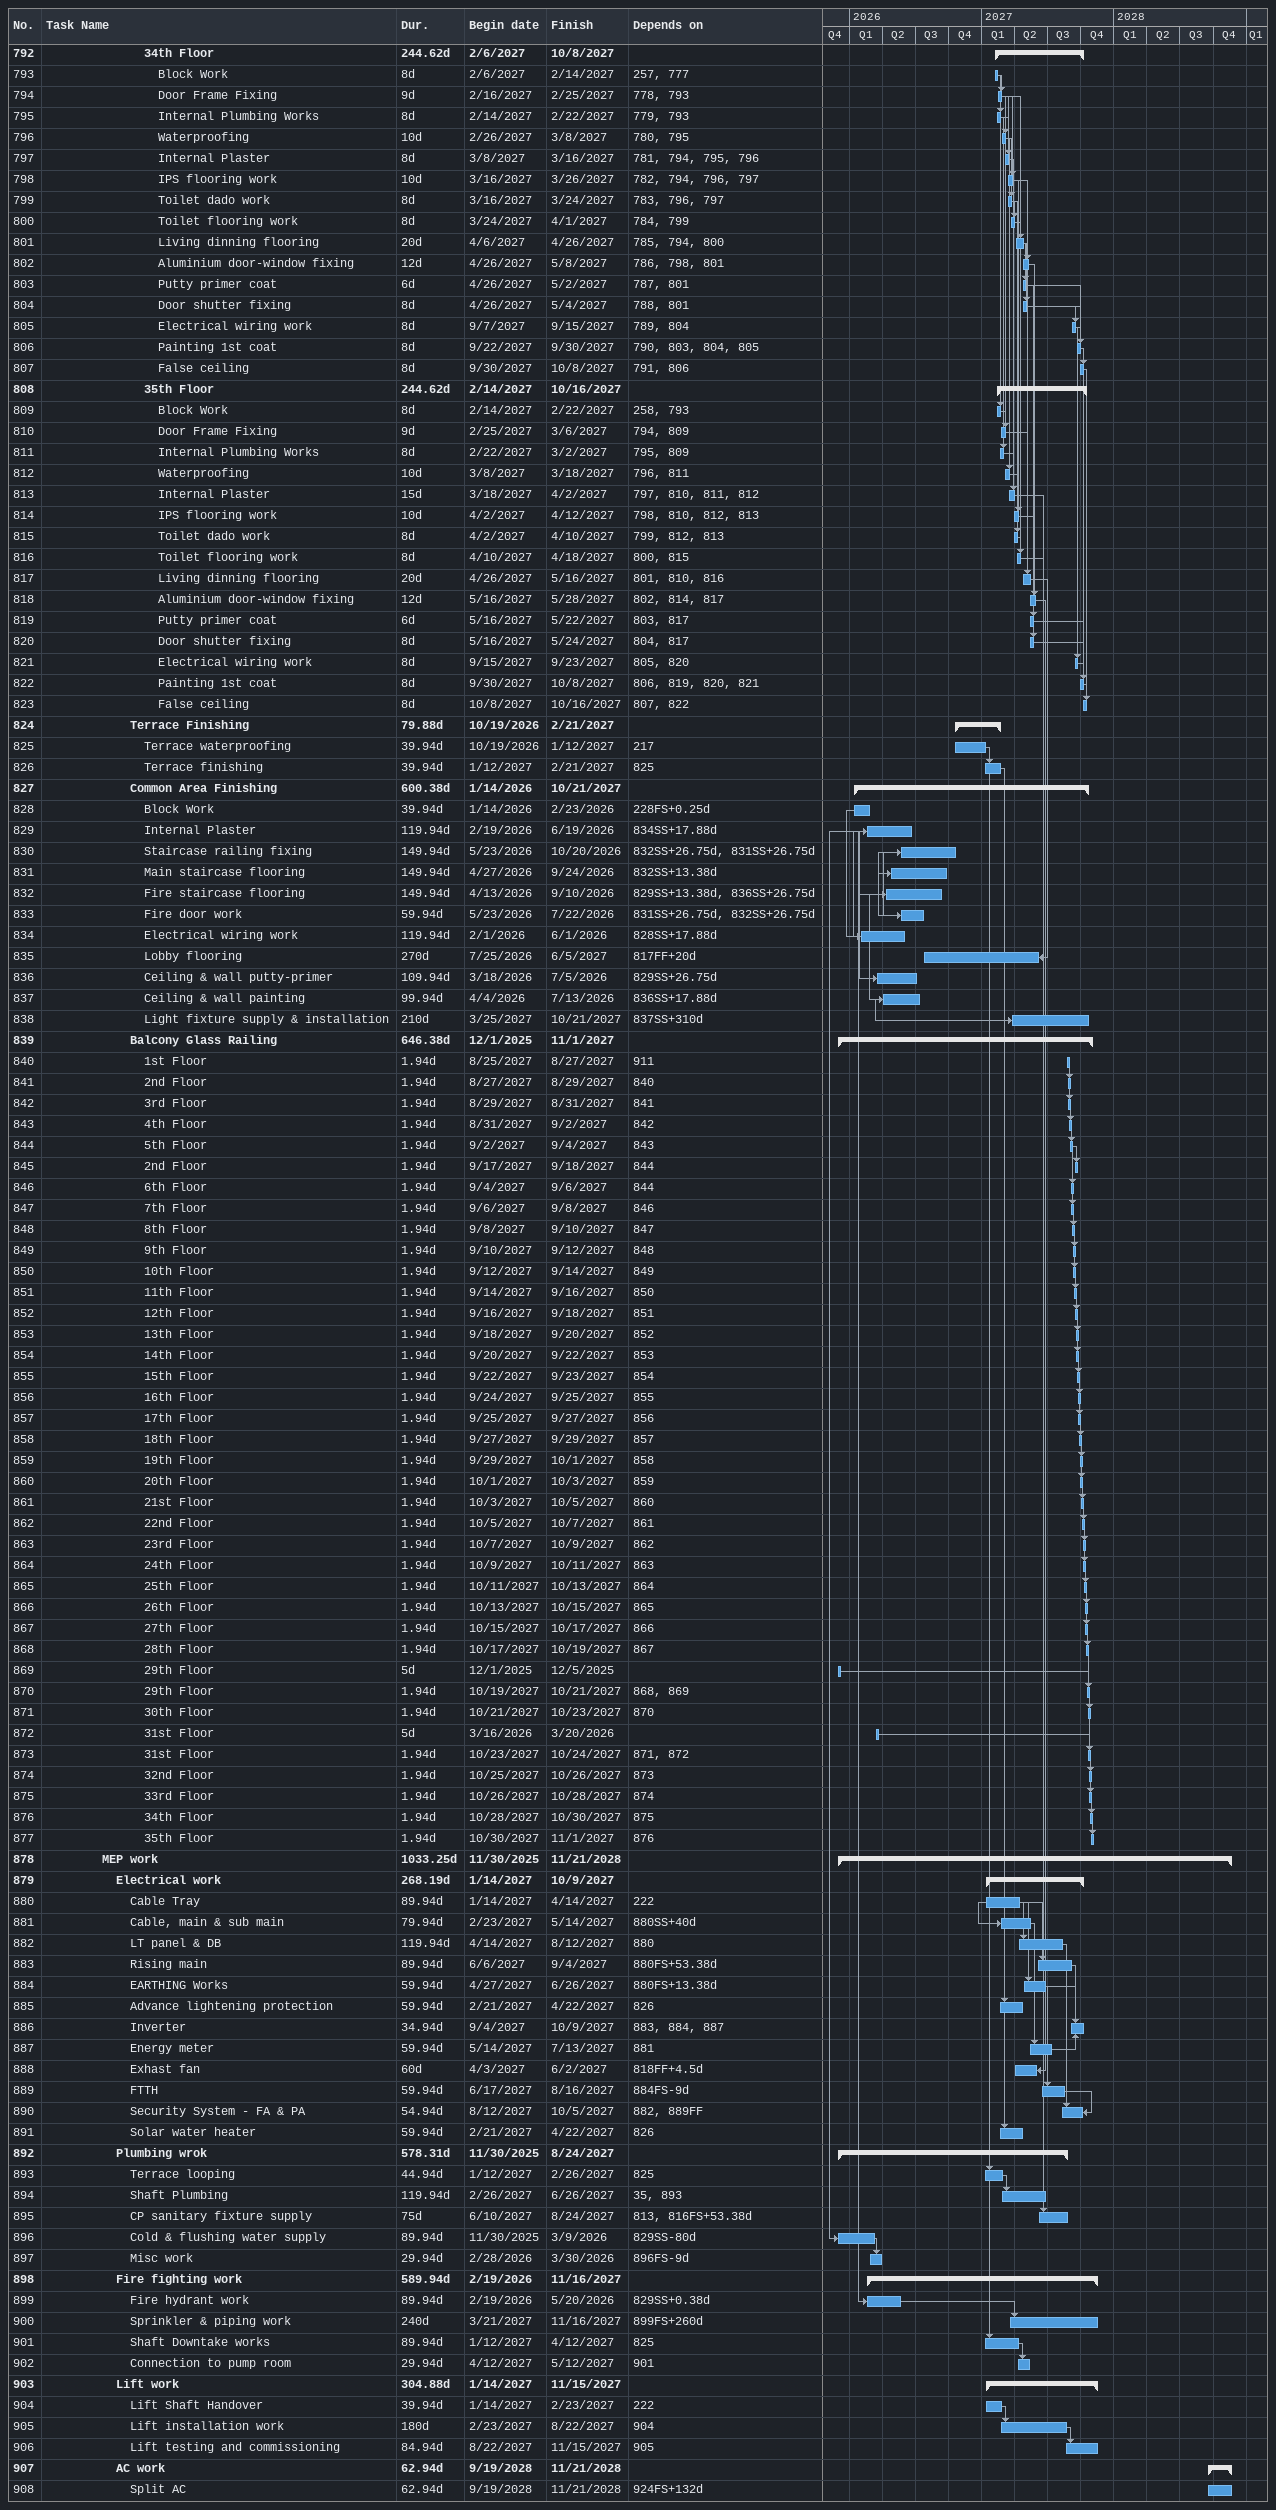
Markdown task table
| ID | Level | Task | Duration | Start | Finish | Predecessors |
|---|---|---|---|---|---|---|
| 792 | 8 | **34th Floor** | 244.62d | 2027-02-06 | 2027-10-08 |  |
| 793 | 9 | Block Work | 8d | 2027-02-06 | 2027-02-14 | 257, 777 |
| 794 | 9 | Door Frame Fixing | 9d | 2027-02-16 | 2027-02-25 | 778, 793 |
| 795 | 9 | Internal Plumbing Works | 8d | 2027-02-14 | 2027-02-22 | 779, 793 |
| 796 | 9 | Waterproofing | 10d | 2027-02-26 | 2027-03-08 | 780, 795 |
| 797 | 9 | Internal Plaster | 8d | 2027-03-08 | 2027-03-16 | 781, 794, 795, 796 |
| 798 | 9 | IPS flooring work | 10d | 2027-03-16 | 2027-03-26 | 782, 794, 796, 797 |
| 799 | 9 | Toilet dado work | 8d | 2027-03-16 | 2027-03-24 | 783, 796, 797 |
| 800 | 9 | Toilet flooring work | 8d | 2027-03-24 | 2027-04-01 | 784, 799 |
| 801 | 9 | Living dinning flooring | 20d | 2027-04-06 | 2027-04-26 | 785, 794, 800 |
| 802 | 9 | Aluminium door-window fixing | 12d | 2027-04-26 | 2027-05-08 | 786, 798, 801 |
| 803 | 9 | Putty primer coat | 6d | 2027-04-26 | 2027-05-02 | 787, 801 |
| 804 | 9 | Door shutter fixing | 8d | 2027-04-26 | 2027-05-04 | 788, 801 |
| 805 | 9 | Electrical wiring work | 8d | 2027-09-07 | 2027-09-15 | 789, 804 |
| 806 | 9 | Painting 1st coat | 8d | 2027-09-22 | 2027-09-30 | 790, 803, 804, 805 |
| 807 | 9 | False ceiling | 8d | 2027-09-30 | 2027-10-08 | 791, 806 |
| 808 | 8 | **35th Floor** | 244.62d | 2027-02-14 | 2027-10-16 |  |
| 809 | 9 | Block Work | 8d | 2027-02-14 | 2027-02-22 | 258, 793 |
| 810 | 9 | Door Frame Fixing | 9d | 2027-02-25 | 2027-03-06 | 794, 809 |
| 811 | 9 | Internal Plumbing Works | 8d | 2027-02-22 | 2027-03-02 | 795, 809 |
| 812 | 9 | Waterproofing | 10d | 2027-03-08 | 2027-03-18 | 796, 811 |
| 813 | 9 | Internal Plaster | 15d | 2027-03-18 | 2027-04-02 | 797, 810, 811, 812 |
| 814 | 9 | IPS flooring work | 10d | 2027-04-02 | 2027-04-12 | 798, 810, 812, 813 |
| 815 | 9 | Toilet dado work | 8d | 2027-04-02 | 2027-04-10 | 799, 812, 813 |
| 816 | 9 | Toilet flooring work | 8d | 2027-04-10 | 2027-04-18 | 800, 815 |
| 817 | 9 | Living dinning flooring | 20d | 2027-04-26 | 2027-05-16 | 801, 810, 816 |
| 818 | 9 | Aluminium door-window fixing | 12d | 2027-05-16 | 2027-05-28 | 802, 814, 817 |
| 819 | 9 | Putty primer coat | 6d | 2027-05-16 | 2027-05-22 | 803, 817 |
| 820 | 9 | Door shutter fixing | 8d | 2027-05-16 | 2027-05-24 | 804, 817 |
| 821 | 9 | Electrical wiring work | 8d | 2027-09-15 | 2027-09-23 | 805, 820 |
| 822 | 9 | Painting 1st coat | 8d | 2027-09-30 | 2027-10-08 | 806, 819, 820, 821 |
| 823 | 9 | False ceiling | 8d | 2027-10-08 | 2027-10-16 | 807, 822 |
| 824 | 7 | **Terrace Finishing** | 79.88d | 2026-10-19 | 2027-02-21 |  |
| 825 | 8 | Terrace waterproofing | 39.94d | 2026-10-19 | 2027-01-12 | 217 |
| 826 | 8 | Terrace finishing | 39.94d | 2027-01-12 | 2027-02-21 | 825 |
| 827 | 7 | **Common Area Finishing** | 600.38d | 2026-01-14 | 2027-10-21 |  |
| 828 | 8 | Block Work | 39.94d | 2026-01-14 | 2026-02-23 | 228FS+0.25d |
| 829 | 8 | Internal Plaster | 119.94d | 2026-02-19 | 2026-06-19 | 834SS+17.88d |
| 830 | 8 | Staircase railing fixing | 149.94d | 2026-05-23 | 2026-10-20 | 832SS+26.75d, 831SS+26.75d |
| 831 | 8 | Main staircase flooring | 149.94d | 2026-04-27 | 2026-09-24 | 832SS+13.38d |
| 832 | 8 | Fire staircase flooring | 149.94d | 2026-04-13 | 2026-09-10 | 829SS+13.38d, 836SS+26.75d |
| 833 | 8 | Fire door work | 59.94d | 2026-05-23 | 2026-07-22 | 831SS+26.75d, 832SS+26.75d |
| 834 | 8 | Electrical wiring work | 119.94d | 2026-02-01 | 2026-06-01 | 828SS+17.88d |
| 835 | 8 | Lobby flooring | 270d | 2026-07-25 | 2027-06-05 | 817FF+20d |
| 836 | 8 | Ceiling & wall putty-primer | 109.94d | 2026-03-18 | 2026-07-05 | 829SS+26.75d |
| 837 | 8 | Ceiling & wall painting | 99.94d | 2026-04-04 | 2026-07-13 | 836SS+17.88d |
| 838 | 8 | Light fixture supply & installation | 210d | 2027-03-25 | 2027-10-21 | 837SS+310d |
| 839 | 7 | **Balcony Glass Railing** | 646.38d | 2025-12-01 | 2027-11-01 |  |
| 840 | 8 | 1st Floor | 1.94d | 2027-08-25 | 2027-08-27 | 911 |
| 841 | 8 | 2nd Floor | 1.94d | 2027-08-27 | 2027-08-29 | 840 |
| 842 | 8 | 3rd Floor | 1.94d | 2027-08-29 | 2027-08-31 | 841 |
| 843 | 8 | 4th Floor | 1.94d | 2027-08-31 | 2027-09-02 | 842 |
| 844 | 8 | 5th Floor | 1.94d | 2027-09-02 | 2027-09-04 | 843 |
| 845 | 8 | 2nd Floor | 1.94d | 2027-09-17 | 2027-09-18 | 844 |
| 846 | 8 | 6th Floor | 1.94d | 2027-09-04 | 2027-09-06 | 844 |
| 847 | 8 | 7th Floor | 1.94d | 2027-09-06 | 2027-09-08 | 846 |
| 848 | 8 | 8th Floor | 1.94d | 2027-09-08 | 2027-09-10 | 847 |
| 849 | 8 | 9th Floor | 1.94d | 2027-09-10 | 2027-09-12 | 848 |
| 850 | 8 | 10th Floor | 1.94d | 2027-09-12 | 2027-09-14 | 849 |
| 851 | 8 | 11th Floor | 1.94d | 2027-09-14 | 2027-09-16 | 850 |
| 852 | 8 | 12th Floor | 1.94d | 2027-09-16 | 2027-09-18 | 851 |
| 853 | 8 | 13th Floor | 1.94d | 2027-09-18 | 2027-09-20 | 852 |
| 854 | 8 | 14th Floor | 1.94d | 2027-09-20 | 2027-09-22 | 853 |
| 855 | 8 | 15th Floor | 1.94d | 2027-09-22 | 2027-09-23 | 854 |
| 856 | 8 | 16th Floor | 1.94d | 2027-09-24 | 2027-09-25 | 855 |
| 857 | 8 | 17th Floor | 1.94d | 2027-09-25 | 2027-09-27 | 856 |
| 858 | 8 | 18th Floor | 1.94d | 2027-09-27 | 2027-09-29 | 857 |
| 859 | 8 | 19th Floor | 1.94d | 2027-09-29 | 2027-10-01 | 858 |
| 860 | 8 | 20th Floor | 1.94d | 2027-10-01 | 2027-10-03 | 859 |
| 861 | 8 | 21st Floor | 1.94d | 2027-10-03 | 2027-10-05 | 860 |
| 862 | 8 | 22nd Floor | 1.94d | 2027-10-05 | 2027-10-07 | 861 |
| 863 | 8 | 23rd Floor | 1.94d | 2027-10-07 | 2027-10-09 | 862 |
| 864 | 8 | 24th Floor | 1.94d | 2027-10-09 | 2027-10-11 | 863 |
| 865 | 8 | 25th Floor | 1.94d | 2027-10-11 | 2027-10-13 | 864 |
| 866 | 8 | 26th Floor | 1.94d | 2027-10-13 | 2027-10-15 | 865 |
| 867 | 8 | 27th Floor | 1.94d | 2027-10-15 | 2027-10-17 | 866 |
| 868 | 8 | 28th Floor | 1.94d | 2027-10-17 | 2027-10-19 | 867 |
| 869 | 8 | 29th Floor | 5d | 2025-12-01 | 2025-12-05 |  |
| 870 | 8 | 29th Floor | 1.94d | 2027-10-19 | 2027-10-21 | 868, 869 |
| 871 | 8 | 30th Floor | 1.94d | 2027-10-21 | 2027-10-23 | 870 |
| 872 | 8 | 31st Floor | 5d | 2026-03-16 | 2026-03-20 |  |
| 873 | 8 | 31st Floor | 1.94d | 2027-10-23 | 2027-10-24 | 871, 872 |
| 874 | 8 | 32nd Floor | 1.94d | 2027-10-25 | 2027-10-26 | 873 |
| 875 | 8 | 33rd Floor | 1.94d | 2027-10-26 | 2027-10-28 | 874 |
| 876 | 8 | 34th Floor | 1.94d | 2027-10-28 | 2027-10-30 | 875 |
| 877 | 8 | 35th Floor | 1.94d | 2027-10-30 | 2027-11-01 | 876 |
| 878 | 5 | **MEP work** | 1033.25d | 2025-11-30 | 2028-11-21 |  |
| 879 | 6 | **Electrical work** | 268.19d | 2027-01-14 | 2027-10-09 |  |
| 880 | 7 | Cable Tray | 89.94d | 2027-01-14 | 2027-04-14 | 222 |
| 881 | 7 | Cable, main & sub main | 79.94d | 2027-02-23 | 2027-05-14 | 880SS+40d |
| 882 | 7 | LT panel & DB | 119.94d | 2027-04-14 | 2027-08-12 | 880 |
| 883 | 7 | Rising main | 89.94d | 2027-06-06 | 2027-09-04 | 880FS+53.38d |
| 884 | 7 | EARTHING Works | 59.94d | 2027-04-27 | 2027-06-26 | 880FS+13.38d |
| 885 | 7 | Advance lightening protection | 59.94d | 2027-02-21 | 2027-04-22 | 826 |
| 886 | 7 | Inverter | 34.94d | 2027-09-04 | 2027-10-09 | 883, 884, 887 |
| 887 | 7 | Energy meter | 59.94d | 2027-05-14 | 2027-07-13 | 881 |
| 888 | 7 | Exhast fan | 60d | 2027-04-03 | 2027-06-02 | 818FF+4.5d |
| 889 | 7 | FTTH | 59.94d | 2027-06-17 | 2027-08-16 | 884FS-9d |
| 890 | 7 | Security System - FA & PA | 54.94d | 2027-08-12 | 2027-10-05 | 882, 889FF |
| 891 | 7 | Solar water heater | 59.94d | 2027-02-21 | 2027-04-22 | 826 |
| 892 | 6 | **Plumbing wrok** | 578.31d | 2025-11-30 | 2027-08-24 |  |
| 893 | 7 | Terrace looping | 44.94d | 2027-01-12 | 2027-02-26 | 825 |
| 894 | 7 | Shaft Plumbing | 119.94d | 2027-02-26 | 2027-06-26 | 35, 893 |
| 895 | 7 | CP sanitary fixture supply | 75d | 2027-06-10 | 2027-08-24 | 813, 816FS+53.38d |
| 896 | 7 | Cold & flushing water supply | 89.94d | 2025-11-30 | 2026-03-09 | 829SS-80d |
| 897 | 7 | Misc work | 29.94d | 2026-02-28 | 2026-03-30 | 896FS-9d |
| 898 | 6 | **Fire fighting work** | 589.94d | 2026-02-19 | 2027-11-16 |  |
| 899 | 7 | Fire hydrant work | 89.94d | 2026-02-19 | 2026-05-20 | 829SS+0.38d |
| 900 | 7 | Sprinkler & piping work | 240d | 2027-03-21 | 2027-11-16 | 899FS+260d |
| 901 | 7 | Shaft Downtake works | 89.94d | 2027-01-12 | 2027-04-12 | 825 |
| 902 | 7 | Connection to pump room | 29.94d | 2027-04-12 | 2027-05-12 | 901 |
| 903 | 6 | **Lift work** | 304.88d | 2027-01-14 | 2027-11-15 |  |
| 904 | 7 | Lift Shaft Handover | 39.94d | 2027-01-14 | 2027-02-23 | 222 |
| 905 | 7 | Lift installation work | 180d | 2027-02-23 | 2027-08-22 | 904 |
| 906 | 7 | Lift testing and commissioning | 84.94d | 2027-08-22 | 2027-11-15 | 905 |
| 907 | 6 | **AC work** | 62.94d | 2028-09-19 | 2028-11-21 |  |
| 908 | 7 | Split AC | 62.94d | 2028-09-19 | 2028-11-21 | 924FS+132d |
